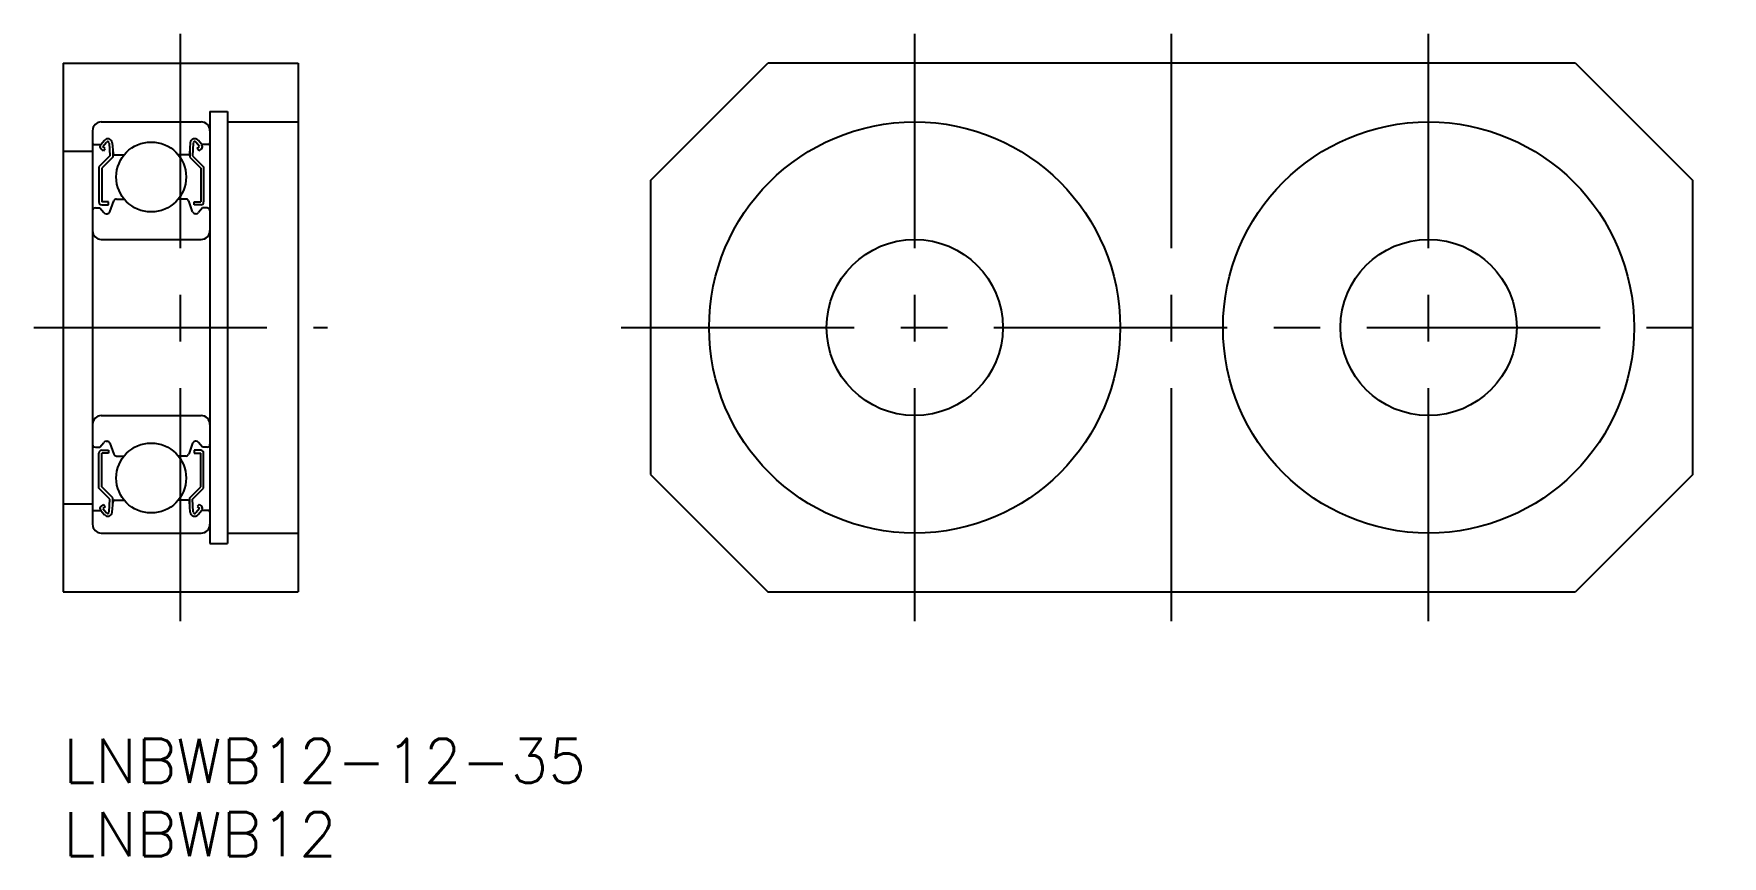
# Model space of a CAD drawing. Extents: x -2 to 113, y -8 to 48.
import ezdxf

# ---------------------------------------------------------------- set-up
doc = ezdxf.new("R2010")
doc.units = 0
doc.header["$LTSCALE"] = 0.5
doc.linetypes.add('CENTER', pattern=[50.8, 31.75, -6.35, 6.35, -6.35])
for name, color, linetype in [('MSM_CENTER', 1, 'CENTER'), ('MSM_CONTINUOUS', 7, 'CONTINUOUS'), ('MSM_PART_NUMBER', 7, 'CONTINUOUS')]:
    doc.layers.add(name, color=color, linetype=linetype)
doc.styles.get("Standard").update_dxf_attribs({"font": 'txt.shx', "height": 3, "bigfont": 'bigfont.shx'})

# ---------------------------------------------------------------- blocks, each defined once
blk = doc.blocks.new('*U18')
at = {"layer": 'MSM_PART_NUMBER'}
blk.add_text('LNBWB12-12-35', height=3, dxfattribs=at).set_placement((0, -3))
blk = doc.blocks.new('*U19')
at = {"layer": 'MSM_PART_NUMBER'}
blk.add_text('LNBWB12', height=3, dxfattribs=at).set_placement((0, -8))

msp = doc.modelspace()

# ---------------------------------------------------------------- linework, layer by layer
at = {"layer": 'MSM_CENTER'}
for p, q in [((8, 8), (8, 48)), ((58, 8), (58, 48)), ((75.5, 8), (75.5, 48)), ((93, 8), (93, 48)), ((-2, 28), (18, 28)), ((38, 28), (113, 28))]:
    msp.add_line(p, q, dxfattribs=at)
at = {"layer": 'MSM_CONTINUOUS'}
for p, q in [((0, 46), (16, 46)), ((0, 46), (0, 10)), ((16, 46), (16, 10)), ((103, 46), (48, 46)), ((103, 46), (111, 38)), ((40, 38), (48, 46)), ((10, 42.7), (10, 13.3)), ((10, 42.7), (11.2, 42.7)), ((11.2, 42.7), (11.2, 13.3)), ((2, 41.4), (2, 14.6)), ((2.6, 42), (9.4, 42)), ((11.2, 42), (16, 42)), ((2.1, 40.45), (2.56, 40.45)), ((2.56, 40.45), (2.81, 40.75)), ((2.71, 40.32), (2.96, 40.62)), ((2.87, 40.19), (2.71, 40.32)), ((3.14, 40.56), (3.18, 39.68)), ((3.34, 40.58), (3.4, 39.84)), ((8.66, 40.58), (8.6, 39.84)), ((8.86, 40.56), (8.82, 39.68)), ((9.29, 40.32), (9.04, 40.62)), ((9.13, 40.19), (9.29, 40.32)), ((9.44, 40.45), (9.19, 40.75)), ((9.9, 40.45), (9.44, 40.45)), ((0, 40), (2, 40)), ((3.18, 39.68), (2.43, 38.93)), ((2.74, 40.04), (2.58, 40.17)), ((3.38, 39.6), (2.63, 38.85)), ((2.74, 40.04), (2.87, 40.19)), ((3.38, 40.07), (3.38, 39.6)), ((3.5, 39.75), (4.15, 39.75)), ((8.5, 39.75), (7.85, 39.75)), ((8.62, 40.07), (8.62, 39.6)), ((8.62, 39.6), (9.37, 38.85)), ((8.82, 39.68), (9.57, 38.93)), ((9.26, 40.04), (9.13, 40.19)), ((9.26, 40.04), (9.42, 40.17)), ((2.43, 38.93), (2.43, 36.55)), ((2.63, 38.85), (2.63, 36.55)), ((9.37, 38.85), (9.37, 36.55)), ((9.57, 38.93), (9.57, 36.55)), ((40, 38), (40, 18)), ((111, 18), (111, 38)), ((2.2, 36.15), (2.5, 36.15)), ((2.5, 36.15), (2.78, 35.82)), ((3.08, 36.55), (2.63, 36.55)), ((2.63, 36.35), (3.08, 36.35)), ((2.93, 35.75), (2.99, 35.75)), ((3.08, 36.35), (3.08, 36.55)), ((3.18, 35.88), (3.45, 36.62)), ((3.64, 36.75), (4.15, 36.75)), ((8.36, 36.75), (7.85, 36.75)), ((8.82, 35.88), (8.55, 36.62)), ((8.92, 36.35), (8.92, 36.55)), ((8.92, 36.55), (9.37, 36.55)), ((9.37, 36.35), (8.92, 36.35)), ((9.07, 35.75), (9.01, 35.75)), ((9.5, 36.15), (9.22, 35.82)), ((9.8, 36.15), (9.5, 36.15)), ((2.6, 34), (9.4, 34)), ((2.6, 22), (9.4, 22)), ((2.2, 19.85), (2.5, 19.85)), ((2.5, 19.85), (2.78, 20.18)), ((2.63, 19.65), (3.08, 19.65)), ((2.93, 20.25), (2.99, 20.25)), ((3.08, 19.65), (3.08, 19.45)), ((3.18, 20.12), (3.45, 19.38)), ((8.82, 20.12), (8.55, 19.38)), ((9.37, 19.65), (8.92, 19.65)), ((8.92, 19.65), (8.92, 19.45)), ((9.07, 20.25), (9.01, 20.25)), ((9.5, 19.85), (9.22, 20.18)), ((9.8, 19.85), (9.5, 19.85)), ((2.43, 17.07), (2.43, 19.45)), ((3.08, 19.45), (2.63, 19.45)), ((2.63, 17.15), (2.63, 19.45)), ((3.64, 19.25), (4.15, 19.25)), ((3.77, 19.25), (3.77, 19.25)), ((8.36, 19.25), (7.85, 19.25)), ((8.92, 19.45), (9.37, 19.45)), ((9.37, 17.15), (9.37, 19.45)), ((9.57, 17.07), (9.57, 19.45)), ((40, 18), (48, 10)), ((111, 18), (103, 10)), ((3.18, 16.32), (2.43, 17.07)), ((3.38, 16.4), (2.63, 17.15)), ((3.14, 15.44), (3.18, 16.32)), ((3.34, 15.42), (3.4, 16.16)), ((3.38, 15.93), (3.38, 16.4)), ((3.5, 16.25), (4.15, 16.25)), ((8.5, 16.25), (7.85, 16.25)), ((8.66, 15.42), (8.6, 16.16)), ((8.62, 16.4), (9.37, 17.15)), ((8.62, 15.93), (8.62, 16.4)), ((8.82, 16.32), (9.57, 17.07)), ((8.86, 15.44), (8.82, 16.32)), ((0, 16), (2, 16)), ((2.1, 15.55), (2.56, 15.55)), ((2.56, 15.55), (2.81, 15.25)), ((2.74, 15.96), (2.58, 15.83)), ((2.87, 15.81), (2.71, 15.68)), ((2.71, 15.68), (2.96, 15.38)), ((2.74, 15.96), (2.87, 15.81)), ((9.29, 15.68), (9.04, 15.38)), ((9.26, 15.96), (9.13, 15.81)), ((9.13, 15.81), (9.29, 15.68)), ((9.44, 15.55), (9.19, 15.25)), ((9.26, 15.96), (9.42, 15.83)), ((9.9, 15.55), (9.44, 15.55)), ((2.6, 14), (9.4, 14)), ((11.2, 14), (16, 14)), ((10, 13.3), (11.2, 13.3)), ((0, 10), (16, 10)), ((48, 10), (103, 10))]:
    msp.add_line(p, q, dxfattribs=at)
for centre, radius in [((58, 28), 14), ((93, 28), 14), ((6, 38.25), 2.38), ((58, 28), 6), ((93, 28), 6), ((6, 17.75), 2.38)]:
    msp.add_circle(centre, radius, dxfattribs=at)
for centre, radius, start, end in [((2.6, 41.4), 0.6, 90, 180), ((9.4, 41.4), 0.6, 0, 90), ((2.1, 40.55), 0.1, 180, 270), ((2.71, 40.32), 0.2, 140.002, 230.0863), ((3.04, 40.55), 0.3, 4.9968, 140.002), ((3.04, 40.56), 0.1, 2.8198, 140.0022), ((8.96, 40.55), 0.3, 39.998, 175.0032), ((8.96, 40.56), 0.1, 39.9978, 177.1802), ((9.29, 40.32), 0.2, 309.9137, 39.998), ((9.9, 40.55), 0.1, 270, 0), ((3.5, 39.85), 0.1, 184.9968, 269.9991), ((8.5, 39.85), 0.1, 270.0009, 355.0032), ((2.2, 35.95), 0.2, 90, 180), ((2.63, 36.55), 0.2, 180, 270), ((2.93, 35.95), 0.2, 219.9952, 270), ((2.99, 35.95), 0.2, 270, 339.9916), ((3.64, 36.55), 0.2, 90, 159.9916), ((8.36, 36.55), 0.2, 20.0084, 90), ((9.01, 35.95), 0.2, 200.0084, 270), ((9.07, 35.95), 0.2, 270, 320.0048), ((9.37, 36.55), 0.2, 270, 0), ((9.8, 35.95), 0.2, 0, 90), ((2.6, 34.6), 0.6, 180, 270), ((9.4, 34.6), 0.6, 270, 0), ((2.6, 21.4), 0.6, 90, 180), ((9.4, 21.4), 0.6, 0, 90), ((2.2, 20.05), 0.2, 180, 270), ((2.63, 19.45), 0.2, 90, 180), ((2.93, 20.05), 0.2, 90, 140.0048), ((2.99, 20.05), 0.2, 20.0084, 90), ((9.01, 20.05), 0.2, 90, 159.9916), ((9.07, 20.05), 0.2, 39.9952, 90), ((9.37, 19.45), 0.2, 0, 90), ((9.8, 20.05), 0.2, 270, 0), ((3.64, 19.45), 0.2, 200.0084, 270), ((8.36, 19.45), 0.2, 270, 339.9916), ((3.5, 16.15), 0.1, 90.0009, 175.0032), ((8.5, 16.15), 0.1, 4.9968, 89.9991), ((2.1, 15.45), 0.1, 90, 180), ((2.71, 15.68), 0.2, 129.9137, 219.998), ((3.04, 15.45), 0.3, 219.998, 355.0032), ((3.04, 15.44), 0.1, 219.9978, 357.1802), ((8.96, 15.45), 0.3, 184.9968, 320.002), ((8.96, 15.44), 0.1, 182.8198, 320.0022), ((9.29, 15.68), 0.2, 320.002, 50.0863), ((9.9, 15.45), 0.1, 0, 90), ((2.6, 14.6), 0.6, 180, 270), ((9.4, 14.6), 0.6, 270, 0)]:
    msp.add_arc(centre, radius, start, end, dxfattribs=at)

# ---------------------------------------------------------------- block references
for name in ['*U18', '*U19']:
    msp.add_blockref(name, (0, 0), dxfattribs=at)

doc.saveas('drawing.dxf')
